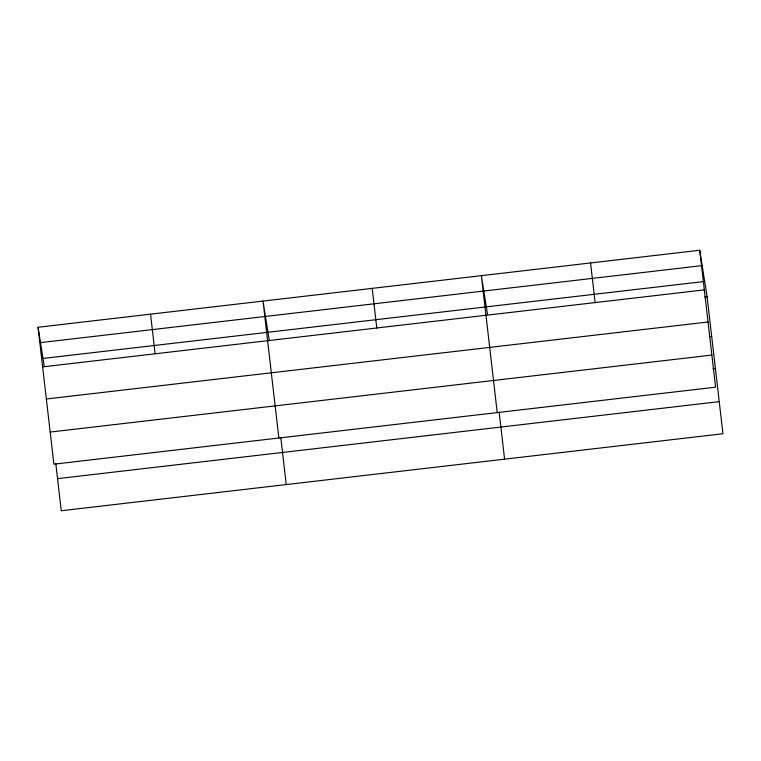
<?xml version="1.0" encoding="UTF-8"?>
<svg xmlns="http://www.w3.org/2000/svg" width="761" height="761" viewBox="0 0 761 761"><rect width="100%" height="100%" fill="white"/><g stroke="black" fill="none" stroke-linecap="round" stroke-linejoin="round"><path stroke-width="1.14" d="M699.74 250.255L715.578 387.178L53.898 464.181L38.05 327.249L699.74 250.255L707.102 296.819L722.95 433.751L61.261 510.745L55.829 463.801M40.485 342.621L702.165 265.618M42.987 358.45L704.676 281.456M42.635 366.878L704.325 289.874M704.762 297.094L707.102 296.819M46.354 398.983L708.034 321.989M709.347 336.714L711.687 336.438M50.178 432.067L711.868 355.073M713.057 368.828L715.407 368.552M57.551 478.64L719.231 401.637M487.535 314.55L481.38 275.663L497.228 412.595M269.175 339.958L263.021 301.071L278.868 438.003M38.05 327.249L44.205 366.136M590.555 262.954L595.14 302.583M499.159 412.215L504.591 459.159M372.205 288.371L376.79 327.991M280.809 437.623L286.241 484.567M150.535 314.16L155.12 353.789"/></g></svg>
